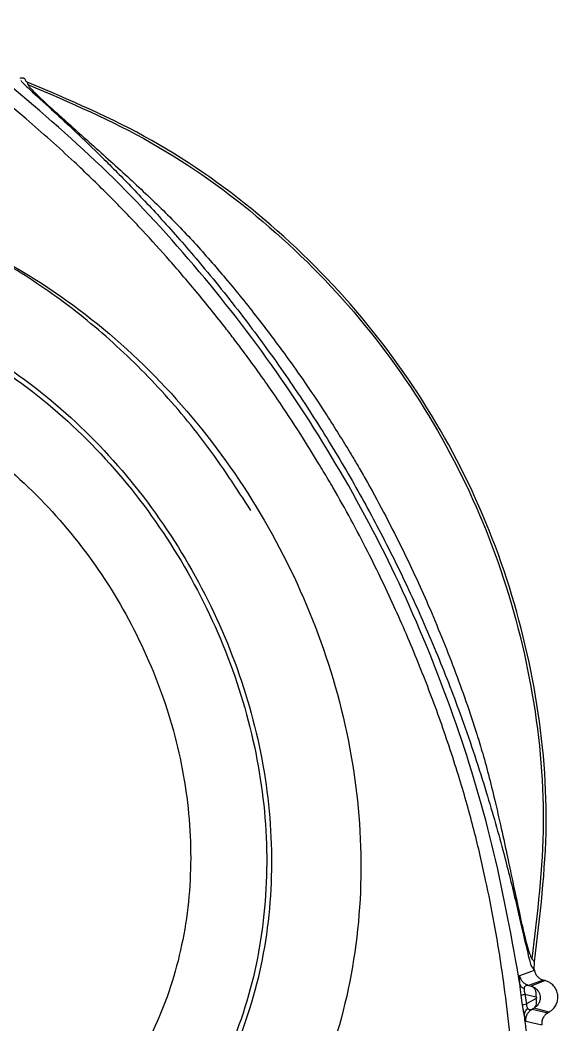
# Model space of a CAD drawing. Extents: x 527 to 611, y 788 to 934.
# Drawn here: x 606.857 to 607.723, y 869.499 to 871.115 of the extents above; entities that cross this region are included whole.
import ezdxf

# ---------------------------------------------------------------- set-up
doc = ezdxf.new("R2010")
doc.units = 0
doc.header["$MEASUREMENT"] = 0
doc.layers.add('1', color=4, linetype='Continuous')
doc.layers.add('GEOMETRY', color=3, linetype='Continuous', lineweight=25)

# ---------------------------------------------------------------- blocks, each defined once
blk = doc.blocks.new('2026_FLAIR')
at = {"layer": 'GEOMETRY'}
for p, q in [((79.8021, 67.6524), (79.803, 67.6487)), ((80.6142, 66.2293), (80.6182, 66.2245)), ((80.6144, 66.2421), (80.6183, 66.2374)), ((80.6182, 66.2245), (80.6183, 66.2374)), ((80.5944, 66.2142), (80.5947, 66.2155)), ((80.5947, 66.2155), (80.6183, 66.224)), ((80.6182, 66.2245), (80.6183, 66.224)), ((80.6326, 66.2081), (80.6091, 66.1995)), ((80.6091, 66.1995), (80.6132, 66.1985)), ((80.6357, 66.2072), (80.6132, 66.1985)), ((80.6132, 66.1985), (80.6196, 66.1954)), ((80.6357, 66.2072), (80.6326, 66.2081)), ((80.5994, 66.1676), (80.5972, 66.1834)), ((80.6032, 66.1856), (80.6054, 66.17)), ((80.6032, 66.1856), (80.6206, 66.1814)), ((80.621, 66.1784), (80.6054, 66.17)), ((80.6179, 66.1631), (80.6145, 66.1613)), ((80.6423, 66.1567), (80.6179, 66.1631)), ((80.6145, 66.1613), (80.6399, 66.1553)), ((80.6399, 66.1553), (80.6423, 66.1567)), ((80.6038, 66.1441), (80.6048, 66.1419)), ((80.6048, 66.1419), (80.6302, 66.136))]:
    blk.add_line(p, q, dxfattribs=at)
for points, knots in [([(80.5872, 66.0202), (80.5862, 66.0359), (80.5838, 66.0732), (80.5777, 66.1358), (80.5682, 66.2134), (80.5555, 66.2924), (80.5395, 66.3725), (80.5215, 66.4501), (80.4974, 66.5355), (80.4681, 66.6239), (80.4337, 66.7146), (80.3949, 66.8055), (80.3489, 66.9014), (80.314, 66.966), (80.2945, 66.9997), (80.2945, 66.9997), (80.2945, 66.9997), (80.2945, 66.9997), (80.2945, 66.9997), (80.2945, 66.9997), (80.2945, 66.9997), (80.2945, 66.9998), (80.2944, 67), (80.2942, 67.0003), (80.2936, 67.0013), (80.2916, 67.0046), (80.2846, 67.0166), (80.2696, 67.042), (80.2436, 67.084), (80.2153, 67.1272), (80.1889, 67.1655), (80.1691, 67.1933), (80.1509, 67.218), (80.1346, 67.2397), (80.1085, 67.2734), (80.073, 67.3173), (80.027, 67.3707), (79.9807, 67.4216), (79.9313, 67.4726), (79.8711, 67.531), (79.8098, 67.5857), (79.7476, 67.6369), (79.6913, 67.68), (79.6375, 67.7187), (79.6024, 67.7423), (79.5878, 67.7521)], [0, 0, 0, 0, 0.023144, 0.05484, 0.091564, 0.136206, 0.170367, 0.209427, 0.251228, 0.298444, 0.343948, 0.391377, 0.441313, 0.497426, 0.497427, 0.497428, 0.497429, 0.497432, 0.497437, 0.497446, 0.497463, 0.497497, 0.497564, 0.497711, 0.498058, 0.499248, 0.503302, 0.518104, 0.541837, 0.574517, 0.592617, 0.609041, 0.623786, 0.63685, 0.648231, 0.685287, 0.718359, 0.749985, 0.784568, 0.820855, 0.870939, 0.90326, 0.937451, 0.973984, 1, 1, 1, 1]), ([(80.5951, 66.2013), (80.5825, 66.272), (80.5572, 66.4138), (80.4951, 66.6217), (80.415, 66.8231), (80.3157, 67.0164), (80.1982, 67.1994), (80.0639, 67.3701), (79.915, 67.5284), (79.8052, 67.6209), (79.7504, 67.6671)], [0, 0, 0, 0, 0.124582, 0.24949, 0.37459, 0.499876, 0.625195, 0.75037, 0.87536, 1, 1, 1, 1]), ([(79.7906, 67.6589), (79.7915, 67.6592), (79.7931, 67.6596), (79.7953, 67.6595), (79.7969, 67.6586), (79.7988, 67.6565), (79.7997, 67.6536), (79.8017, 67.6526), (79.8021, 67.6524)], [0, 0, 0, 0, 0.186076, 0.330502, 0.437082, 0.556039, 0.90138, 1, 1, 1, 1]), ([(79.7918, 67.655), (79.7925, 67.654), (79.794, 67.652), (79.8072, 67.6394), (79.8335, 67.6156), (79.8714, 67.5806), (79.9127, 67.5414), (79.9604, 67.4938), (80.0136, 67.4376), (80.075, 67.3684), (80.1393, 67.2894), (80.2041, 67.202), (80.2635, 67.114), (80.3186, 67.0238), (80.3695, 66.9317), (80.4167, 66.8363), (80.4604, 66.7372), (80.5021, 66.6302), (80.538, 66.5226), (80.5668, 66.4217), (80.5868, 66.3416), (80.6005, 66.2817), (80.6083, 66.2478), (80.6124, 66.2329), (80.6136, 66.2305), (80.6142, 66.2293)], [0, 0, 0, 0, 0.014533, 0.030212, 0.067806, 0.097423, 0.132023, 0.171465, 0.214167, 0.262912, 0.324614, 0.380826, 0.439833, 0.496705, 0.551963, 0.610023, 0.668914, 0.727586, 0.796926, 0.855191, 0.90411, 0.942201, 0.973745, 0.987278, 1, 1, 1, 1]), ([(79.803, 67.6487), (79.8036, 67.6477), (79.8044, 67.6464), (79.8074, 67.6427), (79.8133, 67.6363), (79.8378, 67.6127), (79.8934, 67.5636), (79.9583, 67.5054), (80.0173, 67.4504), (80.0715, 67.3947), (80.1227, 67.3355), (80.172, 67.2747), (80.2145, 67.2181), (80.2518, 67.1655), (80.2864, 67.1137), (80.3137, 67.0698), (80.3315, 67.0398), (80.3394, 67.0261), (80.3641, 66.983), (80.4017, 66.9119), (80.4491, 66.8095), (80.4901, 66.7084), (80.5183, 66.6287), (80.536, 66.57), (80.5459, 66.533), (80.5553, 66.4947), (80.5647, 66.4535), (80.5733, 66.4141), (80.5861, 66.3537), (80.5968, 66.3024), (80.6051, 66.2687), (80.6088, 66.2554), (80.6122, 66.2457), (80.6137, 66.2432), (80.6144, 66.2421)], [0, 0, 0, 0, 0.015553, 0.019577, 0.025298, 0.054011, 0.111928, 0.160204, 0.205232, 0.248179, 0.290705, 0.335946, 0.378131, 0.40775, 0.442436, 0.48097, 0.492913, 0.499971, 0.507012, 0.57474, 0.632386, 0.692957, 0.754741, 0.772662, 0.79508, 0.818698, 0.838687, 0.866284, 0.887246, 0.946002, 0.959231, 0.970571, 0.986421, 1, 1, 1, 1]), ([(79.3378, 67.4787), (79.4009, 67.4745), (79.5281, 67.4658), (79.7111, 67.3992), (79.8801, 67.2985), (80.0298, 67.1646), (80.155, 67.0047), (80.2519, 66.8254), (80.3162, 66.6338), (80.3444, 66.4367), (80.3343, 66.2414), (80.2848, 66.0552), (80.1956, 65.8858), (80.0701, 65.741), (79.915, 65.6249), (79.7369, 65.541), (79.5429, 65.4881), (79.4081, 65.4817), (79.3404, 65.4784)], [0, 0, 0, 0, 0.060091, 0.121152, 0.183577, 0.247259, 0.311757, 0.376464, 0.440752, 0.504052, 0.566014, 0.626679, 0.686637, 0.746971, 0.808472, 0.871348, 0.935362, 1, 1, 1, 1]), ([(80.162, 66.9634), (80.1387, 66.9994), (80.0922, 67.071), (80.0095, 67.1682), (79.9186, 67.2553), (79.8197, 67.3303), (79.7142, 67.3919), (79.6036, 67.4383), (79.4894, 67.4701), (79.4116, 67.4768), (79.373, 67.4801)], [0, 0, 0, 0, 0.131043, 0.260851, 0.389105, 0.515464, 0.639703, 0.76173, 0.881702, 1, 1, 1, 1]), ([(79.3375, 67.3324), (79.3915, 67.3287), (79.5004, 67.3213), (79.657, 67.2641), (79.8018, 67.1777), (79.9299, 67.0628), (80.0372, 66.9257), (80.1202, 66.772), (80.1754, 66.6078), (80.1998, 66.439), (80.1913, 66.2718), (80.149, 66.1123), (80.0727, 65.9673), (79.9652, 65.8434), (79.8323, 65.7441), (79.6796, 65.6724), (79.5134, 65.6272), (79.3979, 65.6217), (79.3398, 65.619)], [0, 0, 0, 0, 0.060031, 0.121063, 0.183495, 0.247208, 0.311744, 0.37649, 0.440815, 0.50414, 0.566097, 0.626721, 0.686615, 0.746897, 0.808382, 0.871274, 0.935323, 1, 1, 1, 1]), ([(79.3375, 67.3245), (79.391, 67.3209), (79.4989, 67.3135), (79.6541, 67.2569), (79.7975, 67.1712), (79.9245, 67.0574), (80.0308, 66.9214), (80.1131, 66.7691), (80.1678, 66.6064), (80.192, 66.4391), (80.1836, 66.2734), (80.1417, 66.1154), (80.066, 65.9716), (79.9595, 65.8489), (79.8279, 65.7505), (79.6766, 65.6795), (79.5119, 65.6348), (79.3973, 65.6293), (79.3398, 65.6266)], [0, 0, 0, 0, 0.060017, 0.121046, 0.183483, 0.247203, 0.311744, 0.376491, 0.440822, 0.504154, 0.566114, 0.626731, 0.686609, 0.746882, 0.808366, 0.871265, 0.93532, 1, 1, 1, 1]), ([(79.3368, 67.2004), (79.3826, 67.1973), (79.475, 67.1909), (79.6078, 67.1422), (79.7306, 67.0687), (79.8394, 66.971), (79.9306, 66.8544), (80.0012, 66.7237), (80.0482, 66.5843), (80.0689, 66.441), (80.0619, 66.2991), (80.0261, 66.1638), (79.9613, 66.0407), (79.8701, 65.9357), (79.7574, 65.8517), (79.6278, 65.791), (79.4867, 65.7529), (79.3884, 65.7482), (79.3391, 65.7459)], [0, 0, 0, 0, 0.059911, 0.12091, 0.183385, 0.247163, 0.311739, 0.376505, 0.44088, 0.504269, 0.566249, 0.626809, 0.686568, 0.746756, 0.808237, 0.871187, 0.935295, 1, 1, 1, 1]), ([(80.5951, 66.2013), (80.5949, 66.2033), (80.5945, 66.2074), (80.5943, 66.2117), (80.5943, 66.2133), (80.5944, 66.2142)], [0, 0, 0, 0, 0.311686, 0.621138, 1, 1, 1, 1]), ([(80.6091, 66.1995), (80.6073, 66.2001), (80.6037, 66.2014), (80.5993, 66.2052), (80.5961, 66.21), (80.5952, 66.2137), (80.5947, 66.2155)], [0, 0, 0, 0, 0.244703, 0.5, 0.755297, 1, 1, 1, 1]), ([(80.6183, 66.224), (80.6187, 66.2222), (80.6196, 66.2184), (80.6231, 66.2137), (80.6274, 66.2099), (80.6309, 66.2087), (80.6326, 66.2081)], [0, 0, 0, 0, 0.253742, 0.509905, 0.758369, 1, 1, 1, 1]), ([(80.5972, 66.1834), (80.597, 66.1846), (80.5968, 66.1864), (80.5964, 66.1886), (80.5962, 66.1902), (80.5961, 66.1917), (80.5959, 66.193), (80.5959, 66.1938), (80.5956, 66.1965), (80.5954, 66.1989), (80.5951, 66.2013)], [0, 0, 0, 0, 0.1984149, 0.3028003, 0.36011, 0.4579974, 0.5450201, 0.5716731, 0.5873403, 1, 1, 1, 1]), ([(80.5951, 66.2013), (80.5956, 66.1999), (80.5967, 66.1972), (80.6001, 66.1954), (80.6018, 66.1944)], [0, 0, 0, 0, 0.499989, 1, 1, 1, 1]), ([(80.6091, 66.1995), (80.6074, 66.1996), (80.605, 66.1998), (80.6028, 66.1979), (80.602, 66.1962), (80.6019, 66.195), (80.6018, 66.1944)], [0, 0, 0, 0, 0.542909, 0.786725, 0.897634, 1, 1, 1, 1]), ([(80.6132, 66.1985), (80.6145, 66.1979), (80.6169, 66.1967), (80.6196, 66.1926), (80.621, 66.1873), (80.6208, 66.1833), (80.6206, 66.1814)], [0, 0, 0, 0, 0.242505, 0.499998, 0.757493, 1, 1, 1, 1]), ([(80.6196, 66.1954), (80.6211, 66.1941), (80.6241, 66.1915), (80.6265, 66.1867), (80.6277, 66.1818), (80.6276, 66.1767), (80.626, 66.1715), (80.6228, 66.1665), (80.6195, 66.1643), (80.6179, 66.1631)], [0, 0, 0, 0, 0.160862, 0.299615, 0.416213, 0.551243, 0.691826, 0.841401, 1, 1, 1, 1]), ([(80.5972, 66.1834), (80.5977, 66.1837), (80.5988, 66.1844), (80.6017, 66.1852), (80.6032, 66.1856)], [0, 0, 0, 0, 0.500008, 1, 1, 1, 1]), ([(80.6018, 66.1944), (80.6018, 66.1938), (80.6017, 66.1926), (80.6019, 66.191), (80.6021, 66.1894), (80.6024, 66.1878), (80.6029, 66.1864), (80.6032, 66.1856)], [0, 0, 0, 0, 0.252838, 0.493953, 0.521876, 0.738307, 1, 1, 1, 1]), ([(80.6206, 66.1814), (80.6208, 66.1813), (80.6211, 66.1812), (80.6215, 66.1809), (80.6217, 66.1805), (80.6219, 66.1801), (80.6219, 66.1798), (80.6219, 66.1794), (80.6217, 66.1791), (80.6214, 66.1787), (80.6212, 66.1785), (80.621, 66.1784)], [0, 0, 0, 0, 0.144351, 0.279386, 0.402708, 0.515836, 0.570702, 0.625677, 0.739519, 0.863869, 1, 1, 1, 1]), ([(80.5994, 66.1676), (80.6, 66.168), (80.601, 66.1687), (80.604, 66.1696), (80.6054, 66.17)], [0, 0, 0, 0, 0.503105, 1, 1, 1, 1]), ([(80.6023, 66.1508), (80.6019, 66.1528), (80.6015, 66.1548), (80.6011, 66.157), (80.6011, 66.157), (80.6011, 66.1571), (80.601, 66.1572), (80.6008, 66.1584), (80.6005, 66.16), (80.6001, 66.1622), (80.5998, 66.1645), (80.5996, 66.1664), (80.5994, 66.1676)], [0, 0, 0, 0, 0.417535, 0.417611, 0.41821, 0.419871, 0.426157, 0.450648, 0.646057, 0.703071, 0.806006, 1, 1, 1, 1]), ([(80.6054, 66.17), (80.6055, 66.1692), (80.6055, 66.1676), (80.6059, 66.1661), (80.6062, 66.1654), (80.6064, 66.1647), (80.6069, 66.1636), (80.6073, 66.1629), (80.6076, 66.1625)], [0, 0, 0, 0, 0.238313, 0.475335, 0.500024, 0.549554, 0.728053, 1, 1, 1, 1]), ([(80.6179, 66.1631), (80.6187, 66.1638), (80.6205, 66.1653), (80.6218, 66.1691), (80.6221, 66.1736), (80.6214, 66.1768), (80.621, 66.1784)], [0, 0, 0, 0, 0.249417, 0.506903, 0.760701, 1, 1, 1, 1]), ([(80.6023, 66.1508), (80.6023, 66.1518), (80.6023, 66.1539), (80.6033, 66.1571), (80.6051, 66.16), (80.6068, 66.1617), (80.6076, 66.1625)], [0, 0, 0, 0, 0.2541623, 0.5091042, 0.7593494, 1, 1, 1, 1]), ([(80.6088, 66.0962), (80.6082, 66.1017), (80.6067, 66.1156), (80.6045, 66.1338), (80.6028, 66.1465), (80.6023, 66.1508)], [0, 0, 0, 0, 0.304807, 0.763892, 1, 1, 1, 1]), ([(80.6023, 66.1508), (80.6028, 66.1479), (80.6034, 66.1448), (80.6037, 66.1441), (80.6038, 66.1441)], [0, 0, 0, 0, 0.947944, 1, 1, 1, 1]), ([(80.6048, 66.1419), (80.6047, 66.1438), (80.6046, 66.1476), (80.6065, 66.1532), (80.6098, 66.158), (80.613, 66.1602), (80.6145, 66.1613)], [0, 0, 0, 0, 0.244604, 0.5, 0.755396, 1, 1, 1, 1]), ([(80.6076, 66.1625), (80.6081, 66.162), (80.6091, 66.1609), (80.6115, 66.1603), (80.6133, 66.1609), (80.6145, 66.1613)], [0, 0, 0, 0, 0.225042, 0.470435, 1, 1, 1, 1]), ([(80.6399, 66.1553), (80.6383, 66.1542), (80.6351, 66.152), (80.632, 66.1471), (80.63, 66.1416), (80.6302, 66.1379), (80.6302, 66.136)], [0, 0, 0, 0, 0.253674, 0.509842, 0.758373, 1, 1, 1, 1])]:
    blk.add_open_spline(points, degree=3, knots=knots, dxfattribs=at)
for points in [[(80.6183, 66.2374), (80.6274, 66.3108), (80.6454, 66.4577), (80.6236, 66.6798), (80.5665, 66.8946), (80.4723, 67.0963), (80.3449, 67.2788), (80.1876, 67.4357), (80.0063, 67.5657), (79.8702, 67.6235), (79.8021, 67.6524)], [(79.803, 67.6487), (79.8705, 67.6198), (80.0055, 67.5619), (80.1852, 67.4325), (80.3413, 67.2764), (80.4678, 67.0951), (80.5614, 66.8948), (80.6184, 66.6815), (80.6405, 66.461), (80.6231, 66.3151), (80.6144, 66.2421)], [(80.6423, 66.1567), (80.6445, 66.1583), (80.649, 66.1614), (80.6536, 66.1682), (80.6561, 66.176), (80.6563, 66.1842), (80.654, 66.1921), (80.6496, 66.199), (80.6434, 66.2044), (80.6383, 66.2063), (80.6357, 66.2072)]]:
    blk.add_open_spline(points, degree=3, dxfattribs=at)

msp = doc.modelspace()

# ---------------------------------------------------------------- block references
at = {"layer": '1'}
msp.add_blockref('2026_FLAIR', (527.0666, 803.3631), dxfattribs=at)

doc.saveas('drawing.dxf')
